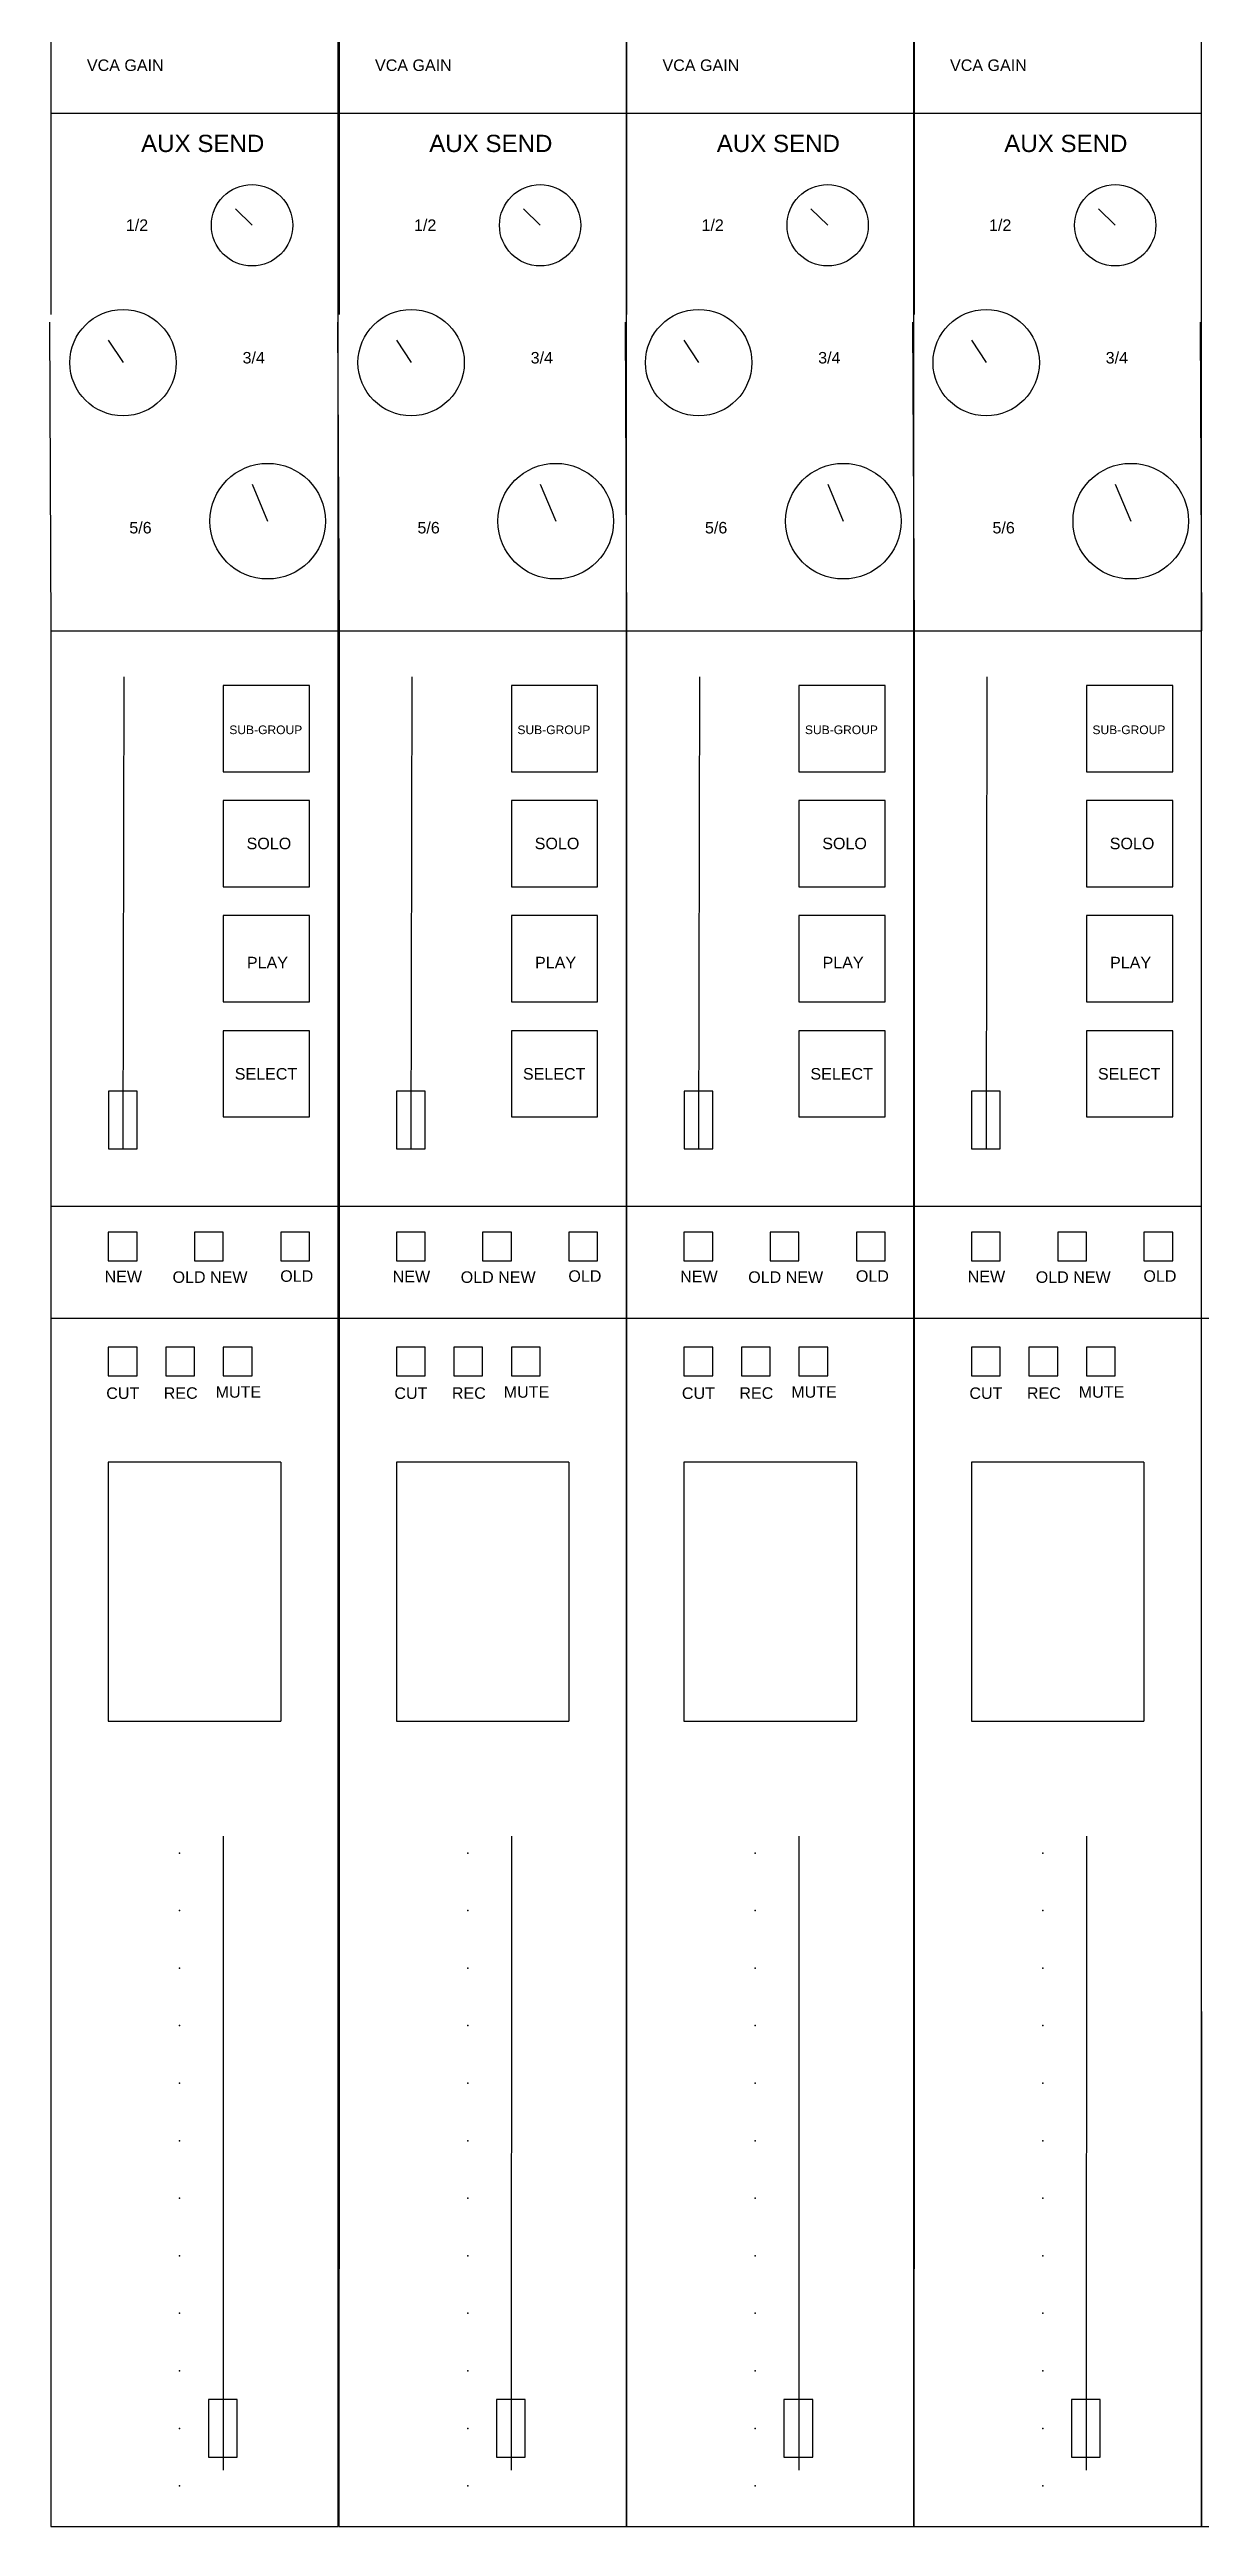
# Model space of a CAD drawing. Header units: inches. Extents: x -1200 to 6108, y -1200 to 2900.
# Drawn here: x -1200 to -800, y -1100 to -239 of the extents above; entities that cross this region are included whole.
import ezdxf

# ---------------------------------------------------------------- set-up
doc = ezdxf.new("R2010")
doc.units = ezdxf.units.IN
doc.header["$MEASUREMENT"] = 0
doc.layers.get('0').update_dxf_attribs({"lineweight": 25, "true_color": 0xffffff})
doc.styles.add('textstyle1072', font='')
doc.styles.add('textstyle1073', font='')
doc.styles.add('textstyle1074', font='')
doc.styles.add('textstyle1075', font='')
doc.styles.add('textstyle1088', font='')
doc.styles.add('textstyle1089', font='')
doc.styles.add('textstyle1090', font='')
doc.styles.add('textstyle1091', font='')
doc.styles.add('textstyle1102', font='')
doc.styles.add('textstyle1103', font='')
doc.styles.add('textstyle1104', font='')
doc.styles.add('textstyle1105', font='')
doc.styles.add('textstyle477', font='')
doc.styles.add('textstyle478', font='')
doc.styles.add('textstyle479', font='')
doc.styles.add('textstyle480', font='')
doc.styles.add('textstyle539', font='')
doc.styles.add('textstyle540', font='')
doc.styles.add('textstyle541', font='')
doc.styles.add('textstyle542', font='')
doc.styles.add('textstyle557', font='')
doc.styles.add('textstyle558', font='')
doc.styles.add('textstyle559', font='')
doc.styles.add('textstyle560', font='')
doc.styles.add('textstyle571', font='')
doc.styles.add('textstyle572', font='')
doc.styles.add('textstyle573', font='')
doc.styles.add('textstyle574', font='')
doc.styles.add('textstyle589', font='')
doc.styles.add('textstyle590', font='')
doc.styles.add('textstyle591', font='')
doc.styles.add('textstyle592', font='')
doc.styles.add('textstyle609', font='')
doc.styles.add('textstyle610', font='')
doc.styles.add('textstyle611', font='')
doc.styles.add('textstyle612', font='')
doc.styles.add('textstyle625', font='')
doc.styles.add('textstyle626', font='')
doc.styles.add('textstyle627', font='')
doc.styles.add('textstyle628', font='')
doc.styles.add('textstyle647', font='')
doc.styles.add('textstyle648', font='')
doc.styles.add('textstyle649', font='')
doc.styles.add('textstyle650', font='')
doc.styles.add('textstyle657', font='')
doc.styles.add('textstyle658', font='')
doc.styles.add('textstyle671', font='')
doc.styles.add('textstyle672', font='')
doc.styles.add('textstyle673', font='')
doc.styles.add('textstyle674', font='')
doc.styles.add('textstyle687', font='')
doc.styles.add('textstyle688', font='')
doc.styles.add('textstyle689', font='')
doc.styles.add('textstyle690', font='')
doc.styles.add('textstyle703', font='')
doc.styles.add('textstyle704', font='')
doc.styles.add('textstyle705', font='')
doc.styles.add('textstyle706', font='')
doc.styles.add('textstyle707', font='')
doc.styles.add('textstyle708', font='')
doc.styles.get('textstyle1072').set_extended_font_data('Liberation Sans')
doc.styles.get('textstyle1073').set_extended_font_data('Liberation Sans')
doc.styles.get('textstyle1074').set_extended_font_data('Liberation Sans')
doc.styles.get('textstyle1075').set_extended_font_data('Liberation Sans')
doc.styles.get('textstyle1088').set_extended_font_data('Liberation Sans')
doc.styles.get('textstyle1089').set_extended_font_data('Liberation Sans')
doc.styles.get('textstyle1090').set_extended_font_data('Liberation Sans')
doc.styles.get('textstyle1091').set_extended_font_data('Liberation Sans')
doc.styles.get('textstyle1102').set_extended_font_data('Liberation Sans')
doc.styles.get('textstyle1103').set_extended_font_data('Liberation Sans')
doc.styles.get('textstyle1104').set_extended_font_data('Liberation Sans')
doc.styles.get('textstyle1105').set_extended_font_data('Liberation Sans')
doc.styles.get('textstyle477').set_extended_font_data('Liberation Sans')
doc.styles.get('textstyle478').set_extended_font_data('Liberation Sans')
doc.styles.get('textstyle479').set_extended_font_data('Liberation Sans')
doc.styles.get('textstyle480').set_extended_font_data('Liberation Sans')
doc.styles.get('textstyle539').set_extended_font_data('Liberation Sans')
doc.styles.get('textstyle540').set_extended_font_data('Liberation Sans')
doc.styles.get('textstyle541').set_extended_font_data('Liberation Sans')
doc.styles.get('textstyle542').set_extended_font_data('Liberation Sans')
doc.styles.get('textstyle557').set_extended_font_data('Liberation Sans')
doc.styles.get('textstyle558').set_extended_font_data('Liberation Sans')
doc.styles.get('textstyle559').set_extended_font_data('Liberation Sans')
doc.styles.get('textstyle560').set_extended_font_data('Liberation Sans')
doc.styles.get('textstyle571').set_extended_font_data('Liberation Sans')
doc.styles.get('textstyle572').set_extended_font_data('Liberation Sans')
doc.styles.get('textstyle573').set_extended_font_data('Liberation Sans')
doc.styles.get('textstyle574').set_extended_font_data('Liberation Sans')
doc.styles.get('textstyle589').set_extended_font_data('Liberation Sans')
doc.styles.get('textstyle590').set_extended_font_data('Liberation Sans')
doc.styles.get('textstyle591').set_extended_font_data('Liberation Sans')
doc.styles.get('textstyle592').set_extended_font_data('Liberation Sans')
doc.styles.get('textstyle609').set_extended_font_data('Liberation Sans')
doc.styles.get('textstyle610').set_extended_font_data('Liberation Sans')
doc.styles.get('textstyle611').set_extended_font_data('Liberation Sans')
doc.styles.get('textstyle612').set_extended_font_data('Liberation Sans')
doc.styles.get('textstyle625').set_extended_font_data('Liberation Sans')
doc.styles.get('textstyle626').set_extended_font_data('Liberation Sans')
doc.styles.get('textstyle627').set_extended_font_data('Liberation Sans')
doc.styles.get('textstyle628').set_extended_font_data('Liberation Sans')
doc.styles.get('textstyle647').set_extended_font_data('Liberation Sans')
doc.styles.get('textstyle648').set_extended_font_data('Liberation Sans')
doc.styles.get('textstyle649').set_extended_font_data('Liberation Sans')
doc.styles.get('textstyle650').set_extended_font_data('Liberation Sans')
doc.styles.get('textstyle657').set_extended_font_data('Liberation Sans')
doc.styles.get('textstyle658').set_extended_font_data('Liberation Sans')
doc.styles.get('textstyle671').set_extended_font_data('Liberation Sans')
doc.styles.get('textstyle672').set_extended_font_data('Liberation Sans')
doc.styles.get('textstyle673').set_extended_font_data('Liberation Sans')
doc.styles.get('textstyle674').set_extended_font_data('Liberation Sans')
doc.styles.get('textstyle687').set_extended_font_data('Liberation Sans')
doc.styles.get('textstyle688').set_extended_font_data('Liberation Sans')
doc.styles.get('textstyle689').set_extended_font_data('Liberation Sans')
doc.styles.get('textstyle690').set_extended_font_data('Liberation Sans')
doc.styles.get('textstyle703').set_extended_font_data('Liberation Sans')
doc.styles.get('textstyle704').set_extended_font_data('Liberation Sans')
doc.styles.get('textstyle705').set_extended_font_data('Liberation Sans')
doc.styles.get('textstyle706').set_extended_font_data('Liberation Sans')
doc.styles.get('textstyle707').set_extended_font_data('Liberation Sans')
doc.styles.get('textstyle708').set_extended_font_data('Liberation Sans')

# ---------------------------------------------------------------- blocks, each defined once
blk = doc.blocks.new('Channelstripmodel')
for p, q in [((100, -1400), (100, 1200)), ((200.22, -1400), (200.22, 1200)), ((300.22, -1400), (300.22, 1200)), ((400.22, -1400), (400.22, 1200)), ((0.04, -451.03), (0.04, -561.03)), ((100.26, -451.03), (100.26, -561.03)), ((200.26, -451.03), (200.26, -561.03)), ((300.26, -451.03), (300.26, -561.03)), ((0.04, -561.03), (50.04, -561.03)), ((0.04, -561.03), (0.04, -631.03)), ((50.04, -561.03), (100, -561.03)), ((100.26, -561.03), (150.26, -561.03)), ((100.26, -561.03), (100.26, -631.03)), ((150.26, -561.03), (200.22, -561.03)), ((200.26, -561.03), (250.26, -561.03)), ((200.26, -561.03), (200.26, -631.03)), ((250.26, -561.03), (300.22, -561.03)), ((300.26, -561.03), (350.26, -561.03)), ((300.26, -561.03), (300.26, -631.03)), ((350.26, -561.03), (400.22, -561.03)), ((64.2, -594.26), (70, -600)), ((164.41, -594.26), (170.22, -600)), ((264.41, -594.26), (270.22, -600)), ((364.41, -594.26), (370.22, -600)), ((-0.43, -633.67), (0.04, -741.03)), ((99.78, -633.67), (100.26, -741.03)), ((199.78, -633.67), (200.26, -741.03)), ((299.78, -633.67), (300.26, -741.03)), ((399.78, -633.67), (400.26, -741.03)), ((20, -640), (25.14, -647.76)), ((120.22, -640), (125.35, -647.76)), ((220.22, -640), (225.35, -647.76)), ((320.22, -640), (325.35, -647.76)), ((70, -690), (75.43, -702.88)), ((170.22, -690), (175.65, -702.88)), ((270.22, -690), (275.65, -702.88)), ((370.22, -690), (375.65, -702.88)), ((0.04, -741.03), (50.04, -741.03)), ((0.04, -741.03), (0.04, -941.03)), ((50.04, -741.03), (100, -741.03)), ((100.26, -741.03), (150.26, -741.03)), ((100.26, -741.03), (100.26, -941.03)), ((150.26, -741.03), (200.22, -741.03)), ((200.26, -741.03), (250.26, -741.03)), ((200.26, -741.03), (200.26, -941.03)), ((250.26, -741.03), (300.22, -741.03)), ((300.26, -741.03), (350.26, -741.03)), ((300.26, -741.03), (300.26, -941.03)), ((350.26, -741.03), (400.22, -741.03)), ((25.41, -757.03), (25.08, -921.09)), ((125.62, -757.03), (125.29, -921.09)), ((225.62, -757.03), (225.29, -921.09)), ((325.62, -757.03), (325.29, -921.09)), ((90, -760), (60, -760)), ((60, -760), (60, -790)), ((90, -790), (90, -760)), ((190.22, -760), (160.22, -760)), ((160.22, -760), (160.22, -790)), ((190.22, -790), (190.22, -760)), ((290.22, -760), (260.22, -760)), ((260.22, -760), (260.22, -790)), ((290.22, -790), (290.22, -760)), ((390.22, -760), (360.22, -760)), ((360.22, -760), (360.22, -790)), ((390.22, -790), (390.22, -760)), ((60, -790), (90, -790)), ((160.22, -790), (190.22, -790)), ((260.22, -790), (290.22, -790)), ((360.22, -790), (390.22, -790)), ((90, -800), (60, -800)), ((60, -800), (60, -830)), ((90, -830), (90, -800)), ((190.22, -800), (160.22, -800)), ((160.22, -800), (160.22, -830)), ((190.22, -830), (190.22, -800)), ((290.22, -800), (260.22, -800)), ((260.22, -800), (260.22, -830)), ((290.22, -830), (290.22, -800)), ((390.22, -800), (360.22, -800)), ((360.22, -800), (360.22, -830)), ((390.22, -830), (390.22, -800)), ((60, -830), (90, -830)), ((160.22, -830), (190.22, -830)), ((260.22, -830), (290.22, -830)), ((360.22, -830), (390.22, -830)), ((90, -840), (60, -840)), ((60, -840), (60, -870)), ((90, -870), (90, -840)), ((190.22, -840), (160.22, -840)), ((160.22, -840), (160.22, -870)), ((190.22, -870), (190.22, -840)), ((290.22, -840), (260.22, -840)), ((260.22, -840), (260.22, -870)), ((290.22, -870), (290.22, -840)), ((390.22, -840), (360.22, -840)), ((360.22, -840), (360.22, -870)), ((390.22, -870), (390.22, -840)), ((60, -870), (90, -870)), ((160.22, -870), (190.22, -870)), ((260.22, -870), (290.22, -870)), ((360.22, -870), (390.22, -870)), ((60, -880), (60, -910)), ((90, -880), (60, -880)), ((90, -910), (90, -880)), ((160.22, -880), (160.22, -910)), ((190.22, -880), (160.22, -880)), ((190.22, -910), (190.22, -880)), ((260.22, -880), (260.22, -910)), ((290.22, -880), (260.22, -880)), ((290.22, -910), (290.22, -880)), ((360.22, -880), (360.22, -910)), ((390.22, -880), (360.22, -880)), ((390.22, -910), (390.22, -880)), ((30.04, -901.03), (20.04, -901.03)), ((20.04, -901.03), (20.04, -911.03)), ((30.04, -921.03), (30.04, -901.03)), ((130.26, -901.03), (120.26, -901.03)), ((120.26, -901.03), (120.26, -911.03)), ((130.26, -921.03), (130.26, -901.03)), ((230.26, -901.03), (220.26, -901.03)), ((220.26, -901.03), (220.26, -911.03)), ((230.26, -921.03), (230.26, -901.03)), ((330.26, -901.03), (320.26, -901.03)), ((320.26, -901.03), (320.26, -911.03)), ((330.26, -921.03), (330.26, -901.03)), ((20.04, -911.03), (20.04, -921.03)), ((60, -910), (90, -910)), ((120.26, -911.03), (120.26, -921.03)), ((160.22, -910), (190.22, -910)), ((220.26, -911.03), (220.26, -921.03)), ((260.22, -910), (290.22, -910)), ((320.26, -911.03), (320.26, -921.03)), ((360.22, -910), (390.22, -910)), ((20.04, -921.03), (30.04, -921.03)), ((120.26, -921.03), (130.26, -921.03)), ((220.26, -921.03), (230.26, -921.03)), ((320.26, -921.03), (330.26, -921.03)), ((0.04, -941.03), (50.04, -941.03)), ((0.04, -941.03), (0.04, -1221.03)), ((50.04, -941.03), (50.04, -941.03)), ((50.04, -941.03), (100, -941.03)), ((100.26, -941.03), (150.26, -941.03)), ((100.26, -941.03), (100.26, -1221.03)), ((150.26, -941.03), (150.26, -941.03)), ((150.26, -941.03), (200.22, -941.03)), ((200.26, -941.03), (250.26, -941.03)), ((200.26, -941.03), (200.26, -1221.03)), ((250.26, -941.03), (250.26, -941.03)), ((250.26, -941.03), (300.22, -941.03)), ((300.26, -941.03), (350.26, -941.03)), ((300.26, -941.03), (300.26, -1221.03)), ((350.26, -941.03), (350.26, -941.03)), ((350.26, -941.03), (400.22, -941.03)), ((20, -950), (20, -960)), ((30, -950), (20, -950)), ((30, -960), (30, -950)), ((50, -950), (50, -960)), ((60, -950), (50, -950)), ((60, -960), (60, -950)), ((80, -950), (80, -960)), ((90, -950), (80, -950)), ((90, -960), (90, -950)), ((120.22, -950), (120.22, -960)), ((130.22, -950), (120.22, -950)), ((130.22, -960), (130.22, -950)), ((150.22, -950), (150.22, -960)), ((160.22, -950), (150.22, -950)), ((160.22, -960), (160.22, -950)), ((180.22, -950), (180.22, -960)), ((190.22, -950), (180.22, -950)), ((190.22, -960), (190.22, -950)), ((220.22, -950), (220.22, -960)), ((230.22, -950), (220.22, -950)), ((230.22, -960), (230.22, -950)), ((250.22, -950), (250.22, -960)), ((260.22, -950), (250.22, -950)), ((260.22, -960), (260.22, -950)), ((280.22, -950), (280.22, -960)), ((290.22, -950), (280.22, -950)), ((290.22, -960), (290.22, -950)), ((320.22, -950), (320.22, -960)), ((330.22, -950), (320.22, -950)), ((330.22, -960), (330.22, -950)), ((350.22, -950), (350.22, -960)), ((360.22, -950), (350.22, -950)), ((360.22, -960), (360.22, -950)), ((380.22, -950), (380.22, -960)), ((390.22, -950), (380.22, -950)), ((390.22, -960), (390.22, -950)), ((20, -960), (30, -960)), ((50, -960), (60, -960)), ((80, -960), (90, -960)), ((120.22, -960), (130.22, -960)), ((150.22, -960), (160.22, -960)), ((180.22, -960), (190.22, -960)), ((220.22, -960), (230.22, -960)), ((250.22, -960), (260.22, -960)), ((280.22, -960), (290.22, -960)), ((320.22, -960), (330.22, -960)), ((350.22, -960), (360.22, -960)), ((380.22, -960), (390.22, -960)), ((0, -980), (100, -980)), ((100.22, -980), (200.22, -980)), ((200.22, -980), (300.22, -980)), ((300.22, -980), (400.22, -980)), ((400.22, -980), (500.22, -980)), ((20, -990), (20, -1000)), ((30, -990), (20, -990)), ((30, -1000), (30, -990)), ((40, -990), (40, -1000)), ((50, -990), (40, -990)), ((50, -1000), (50, -990)), ((60, -990), (60, -1000)), ((70, -990), (60, -990)), ((70, -1000), (70, -990)), ((120.22, -990), (120.22, -1000)), ((130.22, -990), (120.22, -990)), ((130.22, -1000), (130.22, -990)), ((140.22, -990), (140.22, -1000)), ((150.22, -990), (140.22, -990)), ((150.22, -1000), (150.22, -990)), ((160.22, -990), (160.22, -1000)), ((170.22, -990), (160.22, -990)), ((170.22, -1000), (170.22, -990)), ((220.22, -990), (220.22, -1000)), ((230.22, -990), (220.22, -990)), ((230.22, -1000), (230.22, -990)), ((240.22, -990), (240.22, -1000)), ((250.22, -990), (240.22, -990)), ((250.22, -1000), (250.22, -990)), ((260.22, -990), (260.22, -1000)), ((270.22, -990), (260.22, -990)), ((270.22, -1000), (270.22, -990)), ((320.22, -990), (320.22, -1000)), ((330.22, -990), (320.22, -990)), ((330.22, -1000), (330.22, -990)), ((340.22, -990), (340.22, -1000)), ((350.22, -990), (340.22, -990)), ((350.22, -1000), (350.22, -990)), ((360.22, -990), (360.22, -1000)), ((370.22, -990), (360.22, -990)), ((370.22, -1000), (370.22, -990)), ((20, -1000), (30, -1000)), ((40, -1000), (50, -1000)), ((60, -1000), (70, -1000)), ((120.22, -1000), (130.22, -1000)), ((140.22, -1000), (150.22, -1000)), ((160.22, -1000), (170.22, -1000)), ((220.22, -1000), (230.22, -1000)), ((240.22, -1000), (250.22, -1000)), ((260.22, -1000), (270.22, -1000)), ((320.22, -1000), (330.22, -1000)), ((340.22, -1000), (350.22, -1000)), ((360.22, -1000), (370.22, -1000)), ((80, -1030), (20, -1030)), ((20, -1030), (20, -1120)), ((80, -1030), (80, -1120)), ((180.22, -1030), (120.22, -1030)), ((120.22, -1030), (120.22, -1120)), ((180.22, -1030), (180.22, -1120)), ((280.22, -1030), (220.22, -1030)), ((220.22, -1030), (220.22, -1120)), ((280.22, -1030), (280.22, -1120)), ((380.22, -1030), (320.22, -1030)), ((320.22, -1030), (320.22, -1120)), ((380.22, -1030), (380.22, -1120)), ((20, -1120), (80, -1120)), ((120.22, -1120), (180.22, -1120)), ((220.22, -1120), (280.22, -1120)), ((320.22, -1120), (380.22, -1120)), ((60, -1160), (59.93, -1380.48)), ((160.22, -1160), (160.15, -1380.48)), ((260.22, -1160), (260.15, -1380.48)), ((360.22, -1160), (360.15, -1380.48)), ((0.04, -1221.03), (0, -1400)), ((100.26, -1221.03), (100.22, -1400)), ((200.26, -1221.03), (200.22, -1400)), ((300.26, -1221.03), (300.22, -1400)), ((400.26, -1221.03), (400.22, -1400)), ((54.81, -1355.89), (54.81, -1375.89)), ((64.81, -1355.89), (54.81, -1355.89)), ((64.81, -1375.89), (64.81, -1355.89)), ((155.02, -1355.89), (155.02, -1375.89)), ((165.02, -1355.89), (155.02, -1355.89)), ((165.02, -1375.89), (165.02, -1355.89)), ((255.02, -1355.89), (255.02, -1375.89)), ((265.02, -1355.89), (255.02, -1355.89)), ((265.02, -1375.89), (265.02, -1355.89)), ((355.02, -1355.89), (355.02, -1375.89)), ((365.02, -1355.89), (355.02, -1355.89)), ((365.02, -1375.89), (365.02, -1355.89)), ((54.81, -1375.89), (64.81, -1375.89)), ((155.02, -1375.89), (165.02, -1375.89)), ((255.02, -1375.89), (265.02, -1375.89)), ((355.02, -1375.89), (365.02, -1375.89)), ((0, -1400), (100, -1400)), ((100.22, -1400), (200.22, -1400)), ((200.22, -1400), (300.22, -1400)), ((300.22, -1400), (400.22, -1400)), ((400.22, -1400), (500.22, -1400))]:
    blk.add_line(p, q)
for centre, radius in [((70, -600), 14.14), ((170.22, -600), 14.14), ((270.22, -600), 14.14), ((370.22, -600), 14.14), ((25.14, -647.76), 18.49), ((125.35, -647.76), 18.49), ((225.35, -647.76), 18.49), ((325.35, -647.76), 18.49), ((75.43, -702.88), 20.1), ((175.65, -702.88), 20.1), ((275.65, -702.88), 20.1), ((375.65, -702.88), 20.1)]:
    blk.add_circle(centre, radius)
for p in [(44.81, -1165.89), (145.02, -1165.89), (245.02, -1165.89), (345.02, -1165.89), (44.81, -1185.89), (145.02, -1185.89), (245.02, -1185.89), (345.02, -1185.89), (44.81, -1205.89), (145.02, -1205.89), (245.02, -1205.89), (345.02, -1205.89), (44.81, -1225.89), (145.02, -1225.89), (245.02, -1225.89), (345.02, -1225.89), (44.81, -1245.89), (145.02, -1245.89), (245.02, -1245.89), (345.02, -1245.89), (44.81, -1265.89), (145.02, -1265.89), (245.02, -1265.89), (345.02, -1265.89), (44.81, -1285.89), (145.02, -1285.89), (245.02, -1285.89), (345.02, -1285.89), (44.81, -1305.89), (145.02, -1305.89), (245.02, -1305.89), (345.02, -1305.89), (44.81, -1325.89), (145.02, -1325.89), (245.02, -1325.89), (345.02, -1325.89), (44.81, -1345.89), (145.02, -1345.89), (245.02, -1345.89), (345.02, -1345.89), (44.81, -1365.89), (145.02, -1365.89), (245.02, -1365.89), (345.02, -1365.89), (44.81, -1385.89), (145.02, -1385.89), (245.02, -1385.89), (345.02, -1385.89)]:
    blk.add_point(p)
at = {"char_height": 1}
for s, insert, attachment_point, style in [('\\C7;\\H4;VCA GAIN', (12.57, -542.37), 1, 'textstyle477'), ('\\C7;\\H4;VCA GAIN', (112.78, -542.37), 1, 'textstyle478'), ('\\C7;\\H4;VCA GAIN', (212.78, -542.37), 1, 'textstyle479'), ('\\C7;\\H4;VCA GAIN', (312.78, -542.37), 1, 'textstyle480'), ('\\C7;\\H6;AUX SEND', (52.85, -571.59), 5, 'textstyle539'), ('\\C7;\\H6;AUX SEND', (153.06, -571.59), 5, 'textstyle540'), ('\\C7;\\H6;AUX SEND', (253.06, -571.59), 5, 'textstyle541'), ('\\C7;\\H6;AUX SEND', (353.06, -571.59), 5, 'textstyle542'), ('\\C7;\\H4;1/2', (30, -600), 5, 'textstyle571'), ('\\C7;\\H4;1/2', (130.22, -600), 5, 'textstyle572'), ('\\C7;\\H4;1/2', (230.22, -600), 5, 'textstyle573'), ('\\C7;\\H4;1/2', (330.22, -600), 5, 'textstyle574'), ('\\C7;\\H4;3/4', (70.59, -646.09), 5, 'textstyle557'), ('\\C7;\\H4;3/4', (170.8, -646.09), 5, 'textstyle558'), ('\\C7;\\H4;3/4', (270.8, -646.09), 5, 'textstyle559'), ('\\C7;\\H4;3/4', (370.8, -646.09), 5, 'textstyle560'), ('\\C7;\\H4;5/6', (31.2, -705.17), 5, 'textstyle589'), ('\\C7;\\H4;5/6', (131.42, -705.17), 5, 'textstyle590'), ('\\C7;\\H4;5/6', (231.42, -705.17), 5, 'textstyle591'), ('\\C7;\\H4;5/6', (331.42, -705.17), 5, 'textstyle592'), ('\\C2;\\H3;SUB-GROUP', (62.1, -773.91), 1, 'textstyle1072'), ('\\C2;\\H3;SUB-GROUP', (162.31, -773.91), 1, 'textstyle1073'), ('\\C2;\\H3;SUB-GROUP', (262.31, -773.91), 1, 'textstyle1074'), ('\\C2;\\H3;SUB-GROUP', (362.31, -773.91), 1, 'textstyle1075'), ('\\C6;\\H4;SOLO', (68.11, -812.92), 1, 'textstyle1088'), ('\\C6;\\H4;SOLO', (168.33, -812.92), 1, 'textstyle1089'), ('\\C6;\\H4;SOLO', (268.33, -812.92), 1, 'textstyle1090'), ('\\C6;\\H4;SOLO', (368.33, -812.92), 1, 'textstyle1091'), ('\\C7;\\H4;PLAY', (68.22, -854.33), 1, 'textstyle647'), ('\\C7;\\H4;PLAY', (168.44, -854.33), 1, 'textstyle648'), ('\\C7;\\H4;PLAY', (268.44, -854.33), 1, 'textstyle649'), ('\\C7;\\H4;PLAY', (368.44, -854.33), 1, 'textstyle650'), ('\\C4;\\H4;SELECT', (64, -893), 1, 'textstyle1102'), ('\\C4;\\H4;SELECT', (164.22, -893), 1, 'textstyle1103'), ('\\C4;\\H4;SELECT', (264.22, -893), 1, 'textstyle1104'), ('\\C4;\\H4;SELECT', (364.22, -893), 1, 'textstyle1105'), ('\\C7;\\H4;NEW', (18.71, -963.49), 1, 'textstyle671'), ('\\C7;\\H4;OLD NEW', (42.36, -963.67), 1, 'textstyle703'), ('\\C7;\\H4;OLD', (79.81, -963.31), 1, 'textstyle687'), ('\\C7;\\H4;NEW', (118.93, -963.49), 1, 'textstyle672'), ('\\C7;\\H4;OLD NEW', (142.58, -963.67), 1, 'textstyle704'), ('\\C7;\\H4;OLD', (180.03, -963.31), 1, 'textstyle688'), ('\\C7;\\H4;NEW', (218.93, -963.49), 1, 'textstyle689'), ('\\C7;\\H4;OLD NEW', (242.58, -963.67), 1, 'textstyle673'), ('\\C7;\\H4;OLD', (280.03, -963.31), 1, 'textstyle657'), ('\\C7;\\H4;NEW', (318.93, -963.49), 1, 'textstyle690'), ('\\C7;\\H4;OLD NEW', (342.58, -963.67), 1, 'textstyle674'), ('\\C7;\\H4;OLD', (380.03, -963.31), 1, 'textstyle658'), ('\\C7;\\H4;CUT', (19.31, -1004.03), 1, 'textstyle705'), ('\\C7;\\H4;REC', (39.29, -1003.98), 1, 'textstyle625'), ('\\C7;\\H4;MUTE', (57.33, -1003.6), 1, 'textstyle609'), ('\\C7;\\H4;CUT', (119.52, -1004.03), 1, 'textstyle706'), ('\\C7;\\H4;REC', (139.51, -1003.98), 1, 'textstyle626'), ('\\C7;\\H4;MUTE', (157.55, -1003.6), 1, 'textstyle610'), ('\\C7;\\H4;CUT', (219.52, -1004.03), 1, 'textstyle707'), ('\\C7;\\H4;REC', (239.51, -1003.98), 1, 'textstyle627'), ('\\C7;\\H4;MUTE', (257.55, -1003.6), 1, 'textstyle611'), ('\\C7;\\H4;CUT', (319.52, -1004.03), 1, 'textstyle708'), ('\\C7;\\H4;REC', (339.51, -1003.98), 1, 'textstyle628'), ('\\C7;\\H4;MUTE', (357.55, -1003.6), 1, 'textstyle612')]:
    blk.add_mtext(s, dxfattribs=dict(at, insert=insert, attachment_point=attachment_point, style=style))

msp = doc.modelspace()

# ---------------------------------------------------------------- block references
msp.add_blockref('Channelstripmodel', (-1200, 300))

doc.saveas('drawing.dxf')
